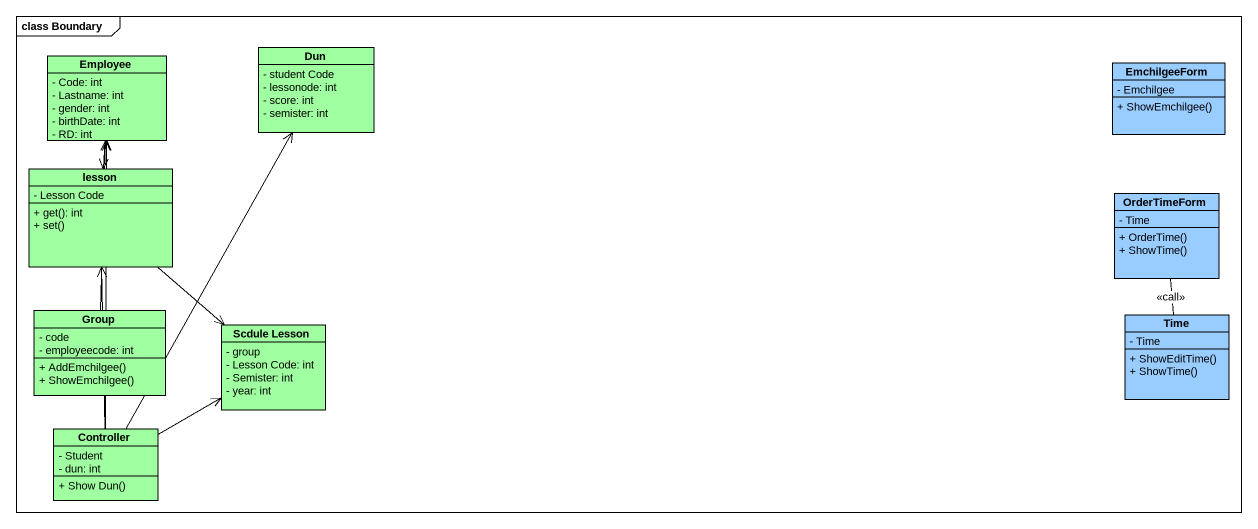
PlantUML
@startuml
mainframe class Boundary
hide circle
hide empty members
skinparam classAttributeIconSize 0
class Dun #A0FFA0 {
  - student Code
  - lessonode: int
  - score: int
  - semister: int
}
class Employee #A0FFA0 {
  - Code: int
  - Lastname: int
  - gender: int
  - birthDate: int
  - RD: int
}
class EmchilgeeForm #99CCFF {
  - Emchilgee
  + ShowEmchilgee()
}
class lesson #A0FFA0 {
  - Lesson Code
  + get(): int
  + set()
}
class OrderTimeForm #99CCFF {
  - Time
  + OrderTime()
  + ShowTime()
}
class "Group" as Group_ #A0FFA0 {
  - code
  - employeecode: int
  + AddEmchilgee()
  + ShowEmchilgee()
}
class "Scdule Lesson" as Scdule_Lesson #A0FFA0 {
  - group
  - Lesson Code: int
  - Semister: int
  - year: int
}
class Time #99CCFF {
  - Time
  + ShowEditTime()
  + ShowTime()
}
class Controller #A0FFA0 {
  - Student
  - dun: int
  + Show Dun()
}
Employee --> lesson
lesson --> Scdule_Lesson
OrderTimeForm -- Time : <<call>>
Group_ -up-> Employee
Controller -up-> Dun
Controller -up-> Employee
Controller -up-> lesson
Controller -right-> Scdule_Lesson
@enduml
